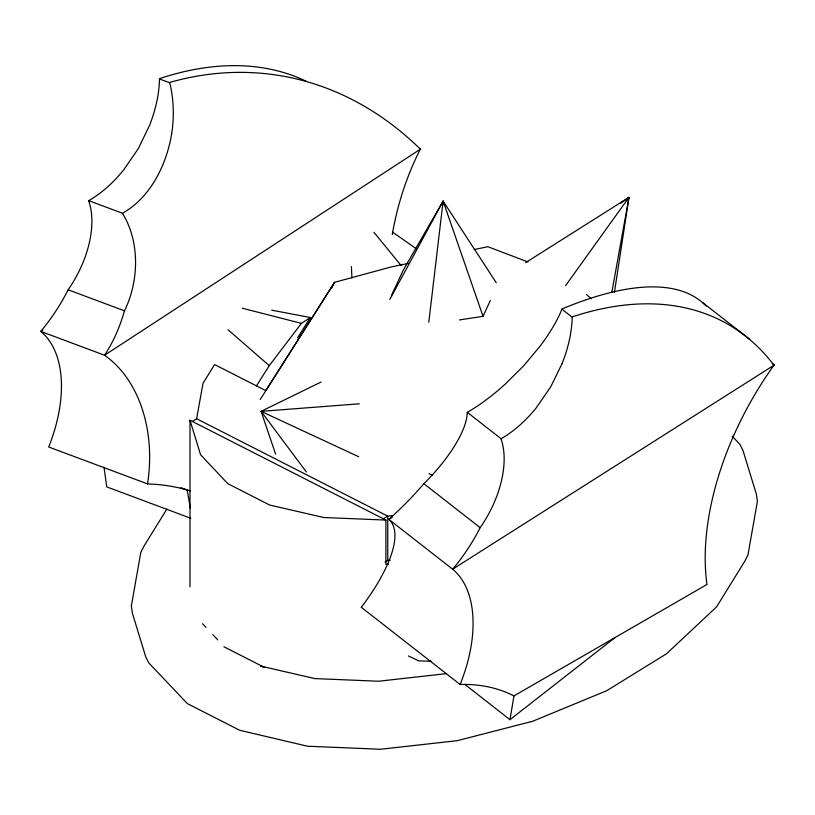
<?xml version="1.0" encoding="UTF-8"?>
<svg xmlns="http://www.w3.org/2000/svg" width="815" height="815" viewBox="0 0 815 815"><rect width="100%" height="100%" fill="white"/><g stroke="black" fill="none" stroke-linecap="round" stroke-linejoin="round"><path stroke-width="1.22" d="M428.802 322.21L443.115 201.111L496.243 282.713M614.418 292.351L628.986 197.322L525.685 262.593M464.886 684.457L509.976 719.676L513.959 695.908L706.676 584.65M192.432 421.477L196.619 418.737L203.006 383.345L214.61 364.57L265.67 390.558M611.82 292.381L628.986 197.322L620.735 203.159M391.74 294.948L403.211 270.223L443.115 201.111L483.02 316.302L459.477 319.938M483.02 316.302L490.324 300.562M331.674 287.919L334.619 282.296L390.854 267.045L408.264 263.388M389.815 299.462L443.115 201.111L443.992 204.748M627.703 199.512L628.986 197.322L565.59 285.627M166.912 509.008L143.96 546.142L140.771 552.57L131.337 606.095L132.448 613.42L145.732 656.758L148.829 662.972L187.419 703.64L239.651 730.26L307.5 746.224L380.554 749.26L457.317 740.662L532.806 721.214L606.706 690.723L666.568 653.732L716.599 606.849L744.798 561.229L747.987 554.801L757.42 501.276L756.31 493.961L743.025 450.613L739.928 444.399L732.165 436.147M256.358 386.035L269.276 365.64L301.407 323.351L310.393 317.534L271.731 310.179M297.475 337.93L310.393 317.534M265.884 390.395L334.619 282.296L260.24 399.493M509.976 719.676L615.03 637.564M420.652 149.013L104.554 355.248L40.75 331.399A127.588 73.849 -60.1 0 0 68.134 289.783A83.568 48.37 -60.1 0 0 88.621 200.755M42.889 330.044L40.75 331.399A127.833 74.002 -60.1 0 1 48.717 446.997L147.586 483.927A296.466 219.113 -80.9 0 1 190.333 490.875M513.949 695.918A296.466 170.722 -59.9 0 0 460.149 684.488A127.833 73.615 -59.9 0 0 452.651 569.216L388.847 519.379L392.096 517.393M383.264 518.737L387.746 516.15L392.738 515.589M385.057 562.065L387.746 560.516L390.242 560.241M275.613 454.098L261.085 411.351L321.09 382.031M474.167 249.573L487.839 246.701L527.937 261.941M388.388 564.163L385.892 564.449L385.892 520.082L189.997 420.234L189.997 586.81M446.233 673.659L378.598 681.238L314.855 678.589L260.484 666.059L264.06 667.22L223.881 646.743M306.379 471.997L261.085 411.351L359.344 403.802M431.339 661.21L418.655 660.904L408.417 655.943M385.892 520.082L323.708 517.494L269.775 505.066L227.772 483.662L200.561 454.719L189.997 420.234M242.32 308.223L301.407 323.351M68.134 289.783L124.43 310.821A127.588 94.296 -80.9 0 1 104.565 355.259A127.833 94.489 -80.9 0 1 147.505 483.916M180.889 487.706L187.98 490.365M190.781 518.279L106.765 486.881L103.994 467.148M261.085 411.351L358.681 456.726M429.067 473.709L432.47 475.44M196.619 418.737L387.746 516.15L387.746 560.516M392.677 232.173L416.455 248.891M702.938 302.803L749.637 339.264M772.274 363.5L774.25 365.049L452.651 569.216A127.588 73.472 -59.9 0 0 480.157 527.662A83.568 48.126 -59.9 0 0 500.991 438.827M480.157 527.662L423.861 483.692A127.588 44.275 -45.2 0 1 388.847 519.389M361.34 607.338L460.149 684.498M228.098 329.831L269.276 365.64M586.556 294.592L591.303 298.759M202.599 623.75L205.981 627.346M212.746 634.539L217.829 639.938M373.942 232.326L401.265 265.7M187.124 489.591L190.323 508.051M351.387 266.597L351.937 277.966M392.26 234.608A230.034 170.019 -80.9 0 1 420.489 148.87M169.714 82.417A442.127 326.774 -80.9 0 1 420.499 149.288M159.526 78.617A442.127 255.93 -60.1 0 1 306.032 81.174M122.444 213.387A83.568 61.767 -80.9 0 1 124.491 310.872M388.837 519.389A127.833 44.356 -45.2 0 1 361.289 607.338M706.941 584.447A230.034 132.468 -59.9 0 1 774.138 364.926M572.252 316.903A442.127 254.606 -59.9 0 1 774.046 365.303M562.065 308.946A442.127 153.414 -45.2 0 1 706.177 306.134M467.168 412.41A83.568 28.994 -45.2 0 1 423.882 483.723M171.67 133.711C168.919 150.5 163.234 166.81 154.422 181.399A98.36 72.698 -80.9 0 1 122.545 213.286L88.733 200.643A98.36 56.938 -60.1 0 0 123.686 169.907L138.255 148.707L149.542 125.439A102.099 59.098 -60.1 0 0 159.465 78.943L169.744 82.773A102.099 75.459 -80.9 0 1 171.68 133.711M562.085 363.612L550.726 386.85L536.107 408.009A98.36 56.643 -59.9 0 1 501.103 438.725L467.29 412.319A98.36 34.128 -45.2 0 0 505.361 384.008L523.719 365.752L539.948 346.324A102.099 35.422 -45.2 0 0 561.922 309.201L572.201 317.218A102.099 58.792 -59.9 0 1 562.085 363.612"/></g></svg>
